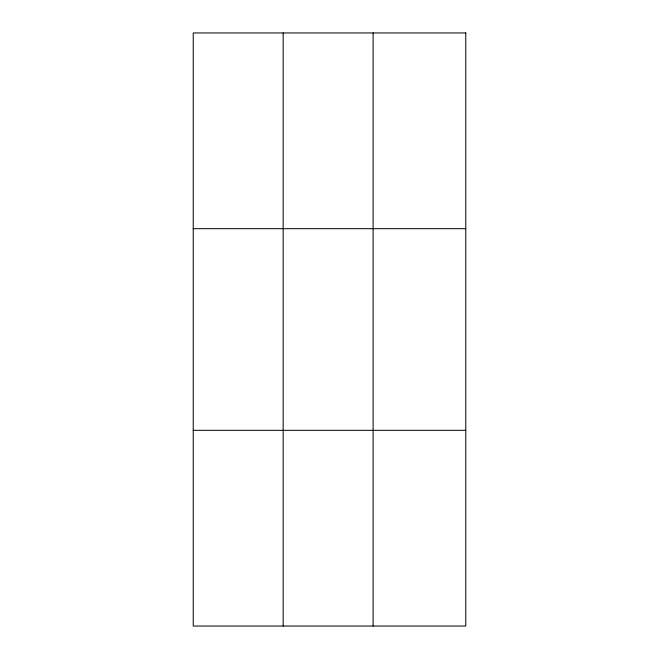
<?xml version="1.0" encoding="UTF-8"?>
<svg xmlns="http://www.w3.org/2000/svg" width="659" height="659" viewBox="0 0 659 659"><rect width="100%" height="100%" fill="white"/><g stroke="black" fill="none" stroke-linecap="round" stroke-linejoin="round"><path stroke-width="0.99" d="M283.164 626.05L283.164 32.95M373.109 626.05L373.109 32.95M193.227 228.673L465.773 228.673M193.227 430.327L465.773 430.327M465.773 32.95L465.773 626.05L193.227 626.05L193.227 32.95L465.773 32.95"/></g></svg>
